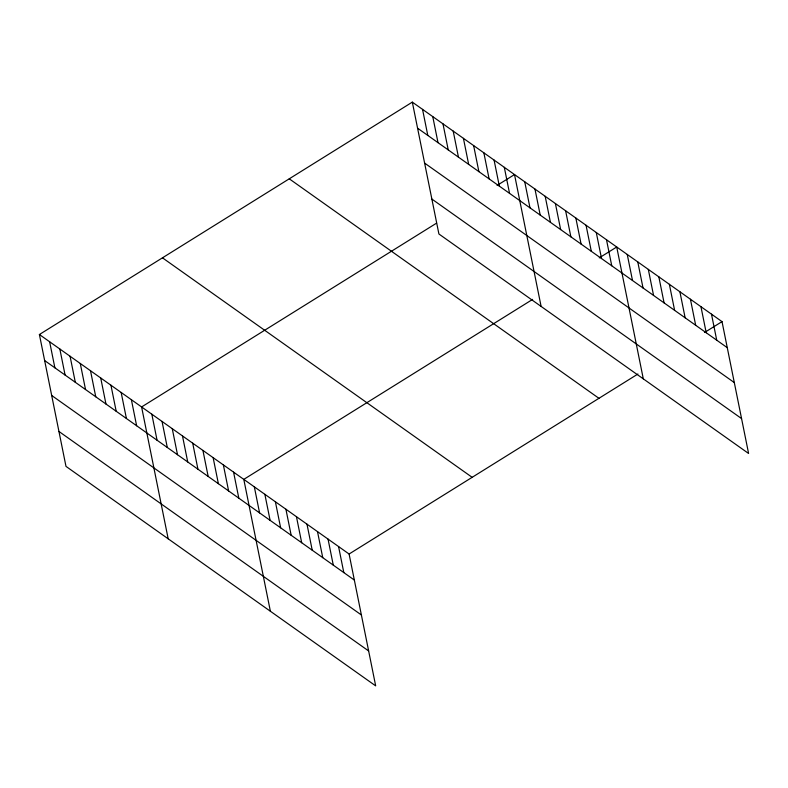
<?xml version="1.0" encoding="UTF-8"?>
<svg xmlns="http://www.w3.org/2000/svg" width="788" height="788" viewBox="0 0 788 788"><rect width="100%" height="100%" fill="white"/><g stroke="black" fill="none" stroke-linecap="round" stroke-linejoin="round"><path stroke-width="1.18" d="M39.4 334.516L349.094 554.013L375.679 685.875L65.985 466.378L39.4 334.516L412.321 102.125L722.015 321.622L748.6 453.484L438.906 233.987L412.321 102.125M436.582 223.132L141.594 406.953L168.189 538.815M497.09 185.426L514.515 174.562L541.11 306.424M532.619 299.401L243.797 479.38L270.382 611.242M599.284 257.853L616.718 246.999L643.303 378.861M349.094 554.013L637.916 374.024M704.58 332.487L722.015 321.622M417.571 128.178L727.265 347.666M424.614 163.096L734.308 382.584M431.873 199.069L741.557 418.566M289.255 178.817L598.949 398.314M162.466 257.824L472.15 477.321M44.65 360.559L354.344 580.057M51.693 395.478L361.387 614.975M58.942 431.46L368.636 650.957M711.485 314.156L716.735 340.209M700.956 306.699L706.206 332.743M690.426 299.233L695.676 325.277M679.896 291.767L685.146 317.82M669.367 284.31L674.617 310.354M658.837 276.844L664.087 302.887M648.307 269.378L653.557 295.431M637.778 261.921L643.028 287.965M627.248 254.455L632.498 280.498M606.494 239.749L611.754 265.792M596.28 232.509L601.53 258.553M586.055 225.26L591.305 251.313M575.841 218.02L581.091 244.063M565.617 210.78L570.867 236.824M555.402 203.531L560.652 229.584M545.178 196.291L550.428 222.334M534.963 189.051L540.213 215.094M524.739 181.801L529.989 207.855M504.3 167.322L509.55 193.365M494.076 160.072L499.336 186.126M483.862 152.833L489.112 178.876M473.637 145.593L478.887 171.636M463.423 138.343L468.673 164.387M453.199 131.103L458.449 157.147M442.984 123.854L448.234 149.907M432.76 116.614L438.01 142.658M422.545 109.374L427.795 135.418M338.564 546.547L343.814 572.59M328.035 539.081L333.285 565.134M317.505 531.624L322.755 557.668M306.975 524.158L312.225 550.201M296.446 516.692L301.696 542.745M285.916 509.235L291.166 535.279M275.386 501.769L280.636 527.812M264.857 494.303L270.107 520.356M254.327 486.846L259.577 512.889M233.573 472.14L238.823 498.183M223.359 464.9L228.609 490.944M213.134 457.651L218.384 483.694M202.92 450.411L208.17 476.454M192.696 443.161L197.946 469.215M182.481 435.922L187.731 461.965M172.257 428.682L177.507 454.725M162.042 421.432L167.292 447.486M151.818 414.192L157.068 440.236M131.379 399.703L136.629 425.756M121.155 392.463L126.415 418.507M110.941 385.224L116.191 411.267M100.716 377.974L105.966 404.027M90.502 370.734L95.752 396.778M80.278 363.495L85.528 389.538M70.063 356.245L75.313 382.288M59.839 349.005L65.089 375.049M49.624 341.756L54.874 367.809"/></g></svg>
